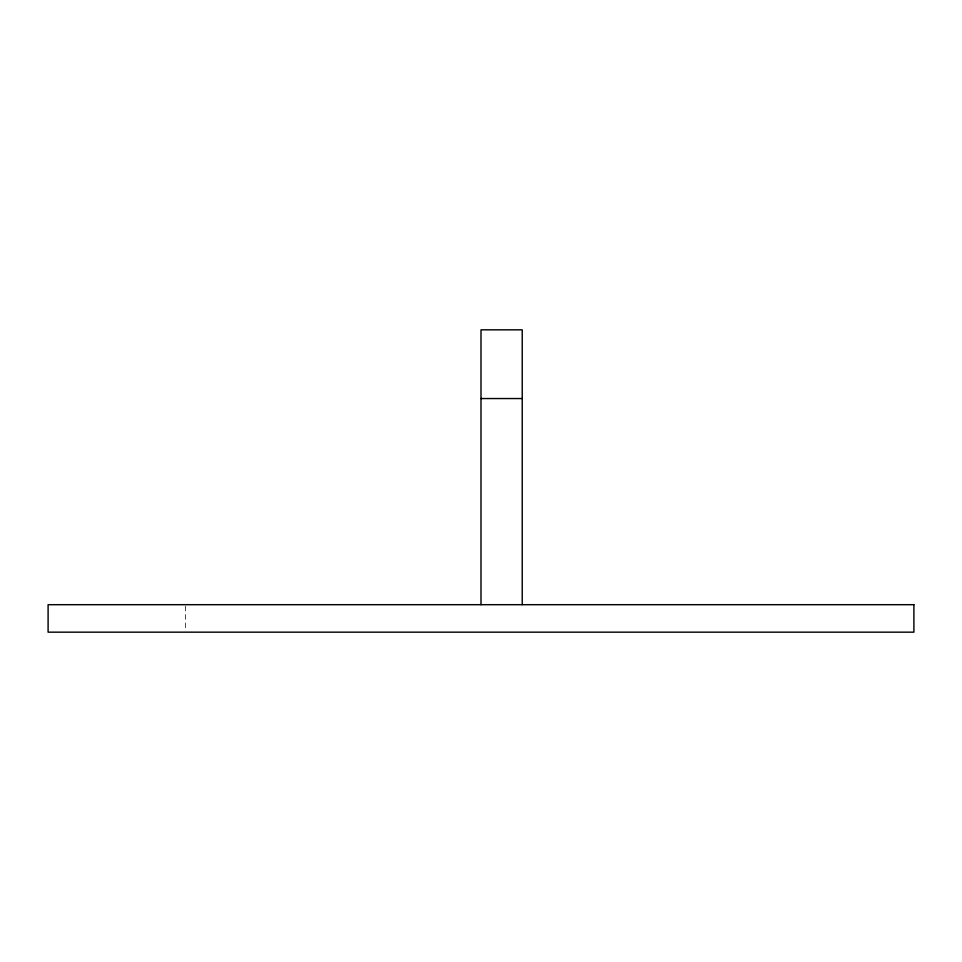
<?xml version="1.0" encoding="UTF-8"?>
<svg xmlns="http://www.w3.org/2000/svg" width="962" height="962" viewBox="0 0 962 962"><rect width="100%" height="100%" fill="white"/><g stroke="black" fill="none" stroke-linecap="round" stroke-linejoin="round"><path stroke-width="0.72" stroke-dasharray="4.81 3.61" d="M185.534 606.132L185.534 630.723"/><path stroke-width="1.44" d="M481 398.545L522.234 398.545M522.234 604.689L522.234 329.834L481 329.834L481 604.689M913.9 604.689L48.1 604.689L48.1 632.166L913.9 632.166L913.9 604.689"/></g></svg>
